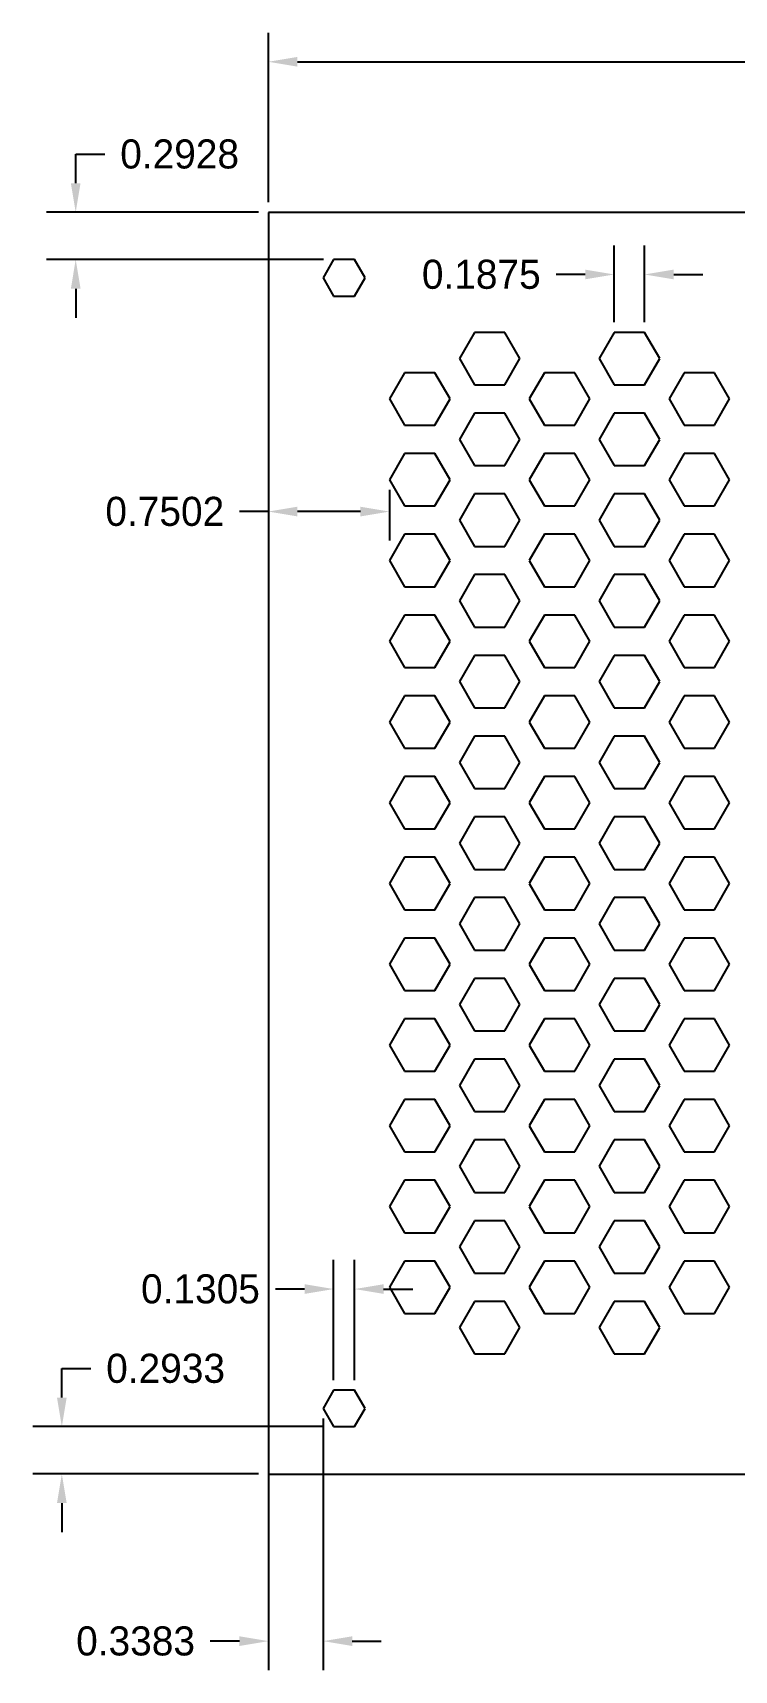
# Model space of a CAD drawing. Header units: inches. Extents: x 13.6 to 24.3, y 13.9 to 24.
# Drawn here: x 13.57 to 17.92, y 13.88 to 24.02 of the extents above; entities that cross this region are included whole.
import ezdxf

# ---------------------------------------------------------------- set-up
doc = ezdxf.new("R2010")
doc.units = ezdxf.units.IN
doc.header["$MEASUREMENT"] = 0
doc.dimstyles.get("Standard").update_dxf_attribs({"dimtxt": 0.18, "dimasz": 0.18, "dimexe": 0.18, "dimexo": 0.0625, "dimgap": 0.09, "dimtad": 0, "dimtih": 1, "dimtoh": 1, "dimdec": 4, "dimzin": 0, "dimdsep": 46, "dimtxsty": 'STANDARD', "dimcen": 0.09, "dimadec": 0, "dimazin": 0, "dimtfac": 1, "dimtdec": 4, "dimtofl": 0, "dimtmove": 0, "dimatfit": 3, "dimfxl": 1, "dimtolj": 1, "dimtzin": 0, "dimarcsym": 0})

# ---------------------------------------------------------------- blocks, each defined once
blk = doc.blocks.new('*D1')
at = {"color": 0, "linetype": 'Continuous', "lineweight": -2, "transparency": 16777216}
for p, q in [((15.031, 22.968), (15.031, 24.018)), ((22.969, 22.968), (22.969, 24.018)), ((15.211, 23.838), (18.536, 23.838)), ((22.789, 23.838), (19.464, 23.838))]:
    blk.add_line(p, q, dxfattribs=at)
at = {"color": 0, "linetype": 'Continuous', "transparency": 16777216}
for points in [[(15.211, 23.868), (15.211, 23.808), (15.031, 23.838)], [(22.789, 23.868), (22.789, 23.808), (22.969, 23.838)]]:
    blk.add_solid(points, dxfattribs=at)
at = {"layer": 'Defpoints', "color": 0, "linetype": 'Continuous', "transparency": 16777216}
for p in [(15.031, 23.838), (15.031, 22.906, -0.5), (22.969, 22.906, -0.5)]:
    blk.add_point(p, dxfattribs=at)
at = {"color": 0, "linetype": 'Continuous', "transparency": 16777216, "insert": (19, 23.838), "char_height": 0.18, "attachment_point": 5}
blk.add_mtext('\\A1;7.9375', dxfattribs=at)
blk = doc.blocks.new('*D3')
at = {"color": 0, "linetype": 'Continuous', "lineweight": -2, "transparency": 16777216}
for p, q in [((13.751, 15.567), (13.751, 15.747)), ((13.751, 15.747), (13.931, 15.747)), ((15.372, 15.387), (13.571, 15.387)), ((14.969, 15.094), (13.571, 15.094)), ((13.751, 14.914), (13.751, 14.734))]:
    blk.add_line(p, q, dxfattribs=at)
at = {"color": 0, "linetype": 'Continuous', "transparency": 16777216}
for points in [[(13.721, 15.567), (13.781, 15.567), (13.751, 15.387)], [(13.721, 14.914), (13.781, 14.914), (13.751, 15.094)]]:
    blk.add_solid(points, dxfattribs=at)
at = {"layer": 'Defpoints', "color": 0, "linetype": 'Continuous', "transparency": 16777216}
for p in [(13.751, 15.387), (15.435, 15.387, -0.5), (15.031, 15.094, -0.5)]:
    blk.add_point(p, dxfattribs=at)
at = {"color": 0, "linetype": 'Continuous', "transparency": 16777216, "insert": (14.394, 15.747), "char_height": 0.18, "attachment_point": 5}
blk.add_mtext('\\A1;0.2933', dxfattribs=at)
blk = doc.blocks.new('*D4')
at = {"color": 0, "linetype": 'Continuous', "lineweight": -2, "transparency": 16777216}
for p, q in [((13.837, 23.086), (13.837, 23.266)), ((13.837, 23.266), (14.017, 23.266)), ((14.969, 22.906), (13.657, 22.906)), ((15.372, 22.613), (13.657, 22.613)), ((13.837, 22.433), (13.837, 22.253))]:
    blk.add_line(p, q, dxfattribs=at)
at = {"color": 0, "linetype": 'Continuous', "transparency": 16777216}
for points in [[(13.807, 23.086), (13.867, 23.086), (13.837, 22.906)], [(13.807, 22.433), (13.867, 22.433), (13.837, 22.613)]]:
    blk.add_solid(points, dxfattribs=at)
at = {"layer": 'Defpoints', "color": 0, "linetype": 'Continuous', "transparency": 16777216}
for p in [(13.837, 22.906), (15.031, 22.906, -0.5), (15.435, 22.613, -0.5)]:
    blk.add_point(p, dxfattribs=at)
at = {"color": 0, "linetype": 'Continuous', "transparency": 16777216, "insert": (14.481, 23.266), "char_height": 0.18, "attachment_point": 5}
blk.add_mtext('\\A1;0.2928', dxfattribs=at)
blk = doc.blocks.new('*D5')
at = {"color": 0, "linetype": 'Continuous', "lineweight": -2, "transparency": 16777216}
for p, q in [((15.031, 15.438), (15.031, 13.879)), ((15.37, 15.438), (15.37, 13.879)), ((14.851, 14.059), (14.671, 14.059)), ((15.55, 14.059), (15.73, 14.059))]:
    blk.add_line(p, q, dxfattribs=at)
at = {"color": 0, "linetype": 'Continuous', "transparency": 16777216}
for points in [[(14.851, 14.089), (14.851, 14.029), (15.031, 14.059)], [(15.55, 14.089), (15.55, 14.029), (15.37, 14.059)]]:
    blk.add_solid(points, dxfattribs=at)
at = {"layer": 'Defpoints', "color": 0, "linetype": 'Continuous', "transparency": 16777216}
for p in [(15.031, 15.5, -0.5), (15.37, 15.5, -0.5), (15.031, 14.059)]:
    blk.add_point(p, dxfattribs=at)
at = {"color": 0, "linetype": 'Continuous', "transparency": 16777216, "insert": (14.208, 14.059), "char_height": 0.18, "attachment_point": 5}
blk.add_mtext('\\A1;0.3383', dxfattribs=at)
blk = doc.blocks.new('*D6')
at = {"color": 0, "linetype": 'Continuous', "lineweight": -2, "transparency": 16777216}
for p, q in [((15.435, 15.675), (15.435, 16.419)), ((15.565, 15.675), (15.565, 16.419)), ((15.255, 16.239), (15.075, 16.239)), ((15.745, 16.239), (15.925, 16.239))]:
    blk.add_line(p, q, dxfattribs=at)
at = {"color": 0, "linetype": 'Continuous', "transparency": 16777216}
for points in [[(15.255, 16.269), (15.255, 16.209), (15.435, 16.239)], [(15.745, 16.269), (15.745, 16.209), (15.565, 16.239)]]:
    blk.add_solid(points, dxfattribs=at)
at = {"layer": 'Defpoints', "color": 0, "linetype": 'Continuous', "transparency": 16777216}
for p in [(15.435, 16.239), (15.435, 15.613, -0.5), (15.565, 15.613, -0.5)]:
    blk.add_point(p, dxfattribs=at)
at = {"color": 0, "linetype": 'Continuous', "transparency": 16777216, "insert": (14.61, 16.239), "char_height": 0.18, "attachment_point": 5}
blk.add_mtext('\\A1;0.1305', dxfattribs=at)
blk = doc.blocks.new('*D7')
at = {"color": 0, "linetype": 'Continuous', "lineweight": -2, "transparency": 16777216}
for p, q in [((17.174, 22.225), (17.174, 22.701)), ((17.362, 22.225), (17.362, 22.701)), ((16.994, 22.521), (16.814, 22.521)), ((17.542, 22.521), (17.722, 22.521))]:
    blk.add_line(p, q, dxfattribs=at)
at = {"color": 0, "linetype": 'Continuous', "transparency": 16777216}
for points in [[(16.994, 22.551), (16.994, 22.491), (17.174, 22.521)], [(17.542, 22.551), (17.542, 22.491), (17.362, 22.521)]]:
    blk.add_solid(points, dxfattribs=at)
at = {"layer": 'Defpoints', "color": 0, "linetype": 'Continuous', "transparency": 16777216}
for p in [(17.174, 22.521), (17.174, 22.162, -0.5), (17.362, 22.162, -0.5)]:
    blk.add_point(p, dxfattribs=at)
at = {"color": 0, "linetype": 'Continuous', "transparency": 16777216, "insert": (16.35, 22.521), "char_height": 0.18, "attachment_point": 5}
blk.add_mtext('\\A1;0.1875', dxfattribs=at)
blk = doc.blocks.new('*D10')
at = {"color": 0, "linetype": 'Continuous', "lineweight": -2, "transparency": 16777216}
for p, q in [((15.031, 21.188), (15.031, 20.873)), ((15.781, 21.188), (15.781, 20.873)), ((15.031, 21.053), (14.851, 21.053)), ((15.601, 21.053), (15.211, 21.053))]:
    blk.add_line(p, q, dxfattribs=at)
at = {"color": 0, "linetype": 'Continuous', "transparency": 16777216}
for points in [[(15.211, 21.083), (15.211, 21.023), (15.031, 21.053)], [(15.601, 21.083), (15.601, 21.023), (15.781, 21.053)]]:
    blk.add_solid(points, dxfattribs=at)
at = {"layer": 'Defpoints', "color": 0, "linetype": 'Continuous', "transparency": 16777216}
for p in [(15.031, 21.25, -0.5), (15.781, 21.25, -0.5), (15.031, 21.053)]:
    blk.add_point(p, dxfattribs=at)
at = {"color": 0, "linetype": 'Continuous', "transparency": 16777216, "insert": (14.389, 21.053), "char_height": 0.18, "attachment_point": 5}
blk.add_mtext('\\A1;0.7502', dxfattribs=at)

msp = doc.modelspace()

# ---------------------------------------------------------------- linework, layer by layer
for p, q in [((15.03125, 22.90575, -0.5), (15.03125, 15.09375, -0.5)), ((22.96875, 22.90575, -0.5), (15.03125, 22.90575, -0.5)), ((15.43476, 22.613, -0.5), (15.36952, 22.5, -0.5)), ((15.56524, 22.613, -0.5), (15.43476, 22.613, -0.5)), ((15.63048, 22.5, -0.5), (15.56524, 22.613, -0.5)), ((15.36952, 22.5, -0.5), (15.43476, 22.387, -0.5)), ((15.56524, 22.387, -0.5), (15.63048, 22.5, -0.5)), ((15.43476, 22.387, -0.5), (15.56524, 22.387, -0.5)), ((16.30818, 22.16238, -0.5), (16.21443, 22, -0.5)), ((16.49568, 22.16238, -0.5), (16.30818, 22.16238, -0.5)), ((16.58943, 22, -0.5), (16.49568, 22.16238, -0.5)), ((17.1742, 22.16238, -0.5), (17.08045, 22, -0.5)), ((17.3617, 22.16238, -0.5), (17.1742, 22.16238, -0.5)), ((17.45545, 22, -0.5), (17.3617, 22.16238, -0.5)), ((15.87516, 21.91238, -0.5), (15.78141, 21.75, -0.5)), ((16.06266, 21.91238, -0.5), (15.87516, 21.91238, -0.5)), ((16.15641, 21.75, -0.5), (16.06266, 21.91238, -0.5)), ((16.21443, 22, -0.5), (16.30818, 21.83762, -0.5)), ((16.49568, 21.83762, -0.5), (16.58943, 22, -0.5)), ((16.74119, 21.91238, -0.5), (16.64744, 21.75, -0.5)), ((16.92869, 21.91238, -0.5), (16.74119, 21.91238, -0.5)), ((17.02244, 21.75, -0.5), (16.92869, 21.91238, -0.5)), ((17.08045, 22, -0.5), (17.1742, 21.83762, -0.5)), ((17.3617, 21.83762, -0.5), (17.45545, 22, -0.5)), ((17.60721, 21.91238, -0.5), (17.51346, 21.75, -0.5)), ((17.79471, 21.91238, -0.5), (17.60721, 21.91238, -0.5)), ((17.88846, 21.75, -0.5), (17.79471, 21.91238, -0.5)), ((16.30818, 21.83762, -0.5), (16.49568, 21.83762, -0.5)), ((17.1742, 21.83762, -0.5), (17.3617, 21.83762, -0.5)), ((15.78141, 21.75, -0.5), (15.87516, 21.58762, -0.5)), ((16.06266, 21.58762, -0.5), (16.15641, 21.75, -0.5)), ((16.64744, 21.75, -0.5), (16.74119, 21.58762, -0.5)), ((16.92869, 21.58762, -0.5), (17.02244, 21.75, -0.5)), ((17.51346, 21.75, -0.5), (17.60721, 21.58762, -0.5)), ((17.79471, 21.58762, -0.5), (17.88846, 21.75, -0.5)), ((16.30818, 21.66238, -0.5), (16.21443, 21.5, -0.5)), ((16.49568, 21.66238, -0.5), (16.30818, 21.66238, -0.5)), ((16.58943, 21.5, -0.5), (16.49568, 21.66238, -0.5)), ((17.1742, 21.66238, -0.5), (17.08045, 21.5, -0.5)), ((17.3617, 21.66238, -0.5), (17.1742, 21.66238, -0.5)), ((17.45545, 21.5, -0.5), (17.3617, 21.66238, -0.5)), ((15.87516, 21.58762, -0.5), (16.06266, 21.58762, -0.5)), ((16.21443, 21.5, -0.5), (16.30818, 21.33762, -0.5)), ((16.49568, 21.33762, -0.5), (16.58943, 21.5, -0.5)), ((16.74119, 21.58762, -0.5), (16.92869, 21.58762, -0.5)), ((17.08045, 21.5, -0.5), (17.1742, 21.33762, -0.5)), ((17.3617, 21.33762, -0.5), (17.45545, 21.5, -0.5)), ((17.60721, 21.58762, -0.5), (17.79471, 21.58762, -0.5)), ((15.87516, 21.41238, -0.5), (15.78141, 21.25, -0.5)), ((16.06266, 21.41238, -0.5), (15.87516, 21.41238, -0.5)), ((16.15641, 21.25, -0.5), (16.06266, 21.41238, -0.5)), ((16.74119, 21.41238, -0.5), (16.64744, 21.25, -0.5)), ((16.92869, 21.41238, -0.5), (16.74119, 21.41238, -0.5)), ((17.02244, 21.25, -0.5), (16.92869, 21.41238, -0.5)), ((17.60721, 21.41238, -0.5), (17.51346, 21.25, -0.5)), ((17.79471, 21.41238, -0.5), (17.60721, 21.41238, -0.5)), ((17.88846, 21.25, -0.5), (17.79471, 21.41238, -0.5)), ((16.30818, 21.33762, -0.5), (16.49568, 21.33762, -0.5)), ((17.1742, 21.33762, -0.5), (17.3617, 21.33762, -0.5)), ((15.78141, 21.25, -0.5), (15.87516, 21.08762, -0.5)), ((16.06266, 21.08762, -0.5), (16.15641, 21.25, -0.5)), ((16.64744, 21.25, -0.5), (16.74119, 21.08762, -0.5)), ((16.92869, 21.08762, -0.5), (17.02244, 21.25, -0.5)), ((17.51346, 21.25, -0.5), (17.60721, 21.08762, -0.5)), ((17.79471, 21.08762, -0.5), (17.88846, 21.25, -0.5)), ((16.30818, 21.16238, -0.5), (16.21443, 21, -0.5)), ((16.49568, 21.16238, -0.5), (16.30818, 21.16238, -0.5)), ((16.58943, 21, -0.5), (16.49568, 21.16238, -0.5)), ((17.1742, 21.16238, -0.5), (17.08045, 21, -0.5)), ((17.3617, 21.16238, -0.5), (17.1742, 21.16238, -0.5)), ((17.45545, 21, -0.5), (17.3617, 21.16238, -0.5)), ((15.87516, 21.08762, -0.5), (16.06266, 21.08762, -0.5)), ((16.21443, 21, -0.5), (16.30818, 20.83762, -0.5)), ((16.49568, 20.83762, -0.5), (16.58943, 21, -0.5)), ((16.74119, 21.08762, -0.5), (16.92869, 21.08762, -0.5)), ((17.08045, 21, -0.5), (17.1742, 20.83762, -0.5)), ((17.3617, 20.83762, -0.5), (17.45545, 21, -0.5)), ((17.60721, 21.08762, -0.5), (17.79471, 21.08762, -0.5)), ((15.87516, 20.91238, -0.5), (15.78141, 20.75, -0.5)), ((16.06266, 20.91238, -0.5), (15.87516, 20.91238, -0.5)), ((16.15641, 20.75, -0.5), (16.06266, 20.91238, -0.5)), ((16.74119, 20.91238, -0.5), (16.64744, 20.75, -0.5)), ((16.92869, 20.91238, -0.5), (16.74119, 20.91238, -0.5)), ((17.02244, 20.75, -0.5), (16.92869, 20.91238, -0.5)), ((17.60721, 20.91238, -0.5), (17.51346, 20.75, -0.5)), ((17.79471, 20.91238, -0.5), (17.60721, 20.91238, -0.5)), ((17.88846, 20.75, -0.5), (17.79471, 20.91238, -0.5)), ((16.30818, 20.83762, -0.5), (16.49568, 20.83762, -0.5)), ((17.1742, 20.83762, -0.5), (17.3617, 20.83762, -0.5)), ((15.78141, 20.75, -0.5), (15.87516, 20.58762, -0.5)), ((16.06266, 20.58762, -0.5), (16.15641, 20.75, -0.5)), ((16.64744, 20.75, -0.5), (16.74119, 20.58762, -0.5)), ((16.92869, 20.58762, -0.5), (17.02244, 20.75, -0.5)), ((17.51346, 20.75, -0.5), (17.60721, 20.58762, -0.5)), ((17.79471, 20.58762, -0.5), (17.88846, 20.75, -0.5)), ((15.87516, 20.58762, -0.5), (16.06266, 20.58762, -0.5)), ((16.30818, 20.66238, -0.5), (16.21443, 20.5, -0.5)), ((16.49568, 20.66238, -0.5), (16.30818, 20.66238, -0.5)), ((16.58943, 20.5, -0.5), (16.49568, 20.66238, -0.5)), ((16.74119, 20.58762, -0.5), (16.92869, 20.58762, -0.5)), ((17.1742, 20.66238, -0.5), (17.08045, 20.5, -0.5)), ((17.3617, 20.66238, -0.5), (17.1742, 20.66238, -0.5)), ((17.45545, 20.5, -0.5), (17.3617, 20.66238, -0.5)), ((17.60721, 20.58762, -0.5), (17.79471, 20.58762, -0.5)), ((16.21443, 20.5, -0.5), (16.30818, 20.33762, -0.5)), ((16.49568, 20.33762, -0.5), (16.58943, 20.5, -0.5)), ((17.08045, 20.5, -0.5), (17.1742, 20.33762, -0.5)), ((17.3617, 20.33762, -0.5), (17.45545, 20.5, -0.5)), ((15.87516, 20.41238, -0.5), (15.78141, 20.25, -0.5)), ((16.06266, 20.41238, -0.5), (15.87516, 20.41238, -0.5)), ((16.15641, 20.25, -0.5), (16.06266, 20.41238, -0.5)), ((16.74119, 20.41238, -0.5), (16.64744, 20.25, -0.5)), ((16.92869, 20.41238, -0.5), (16.74119, 20.41238, -0.5)), ((17.02244, 20.25, -0.5), (16.92869, 20.41238, -0.5)), ((17.60721, 20.41238, -0.5), (17.51346, 20.25, -0.5)), ((17.79471, 20.41238, -0.5), (17.60721, 20.41238, -0.5)), ((17.88846, 20.25, -0.5), (17.79471, 20.41238, -0.5)), ((16.30818, 20.33762, -0.5), (16.49568, 20.33762, -0.5)), ((17.1742, 20.33762, -0.5), (17.3617, 20.33762, -0.5)), ((15.78141, 20.25, -0.5), (15.87516, 20.08762, -0.5)), ((16.06266, 20.08762, -0.5), (16.15641, 20.25, -0.5)), ((16.64744, 20.25, -0.5), (16.74119, 20.08762, -0.5)), ((16.92869, 20.08762, -0.5), (17.02244, 20.25, -0.5)), ((17.51346, 20.25, -0.5), (17.60721, 20.08762, -0.5)), ((17.79471, 20.08762, -0.5), (17.88846, 20.25, -0.5)), ((15.87516, 20.08762, -0.5), (16.06266, 20.08762, -0.5)), ((16.30818, 20.16238, -0.5), (16.21443, 20, -0.5)), ((16.49568, 20.16238, -0.5), (16.30818, 20.16238, -0.5)), ((16.58943, 20, -0.5), (16.49568, 20.16238, -0.5)), ((16.74119, 20.08762, -0.5), (16.92869, 20.08762, -0.5)), ((17.1742, 20.16238, -0.5), (17.08045, 20, -0.5)), ((17.3617, 20.16238, -0.5), (17.1742, 20.16238, -0.5)), ((17.45545, 20, -0.5), (17.3617, 20.16238, -0.5)), ((17.60721, 20.08762, -0.5), (17.79471, 20.08762, -0.5)), ((16.21443, 20, -0.5), (16.30818, 19.83762, -0.5)), ((16.49568, 19.83762, -0.5), (16.58943, 20, -0.5)), ((17.08045, 20, -0.5), (17.1742, 19.83762, -0.5)), ((17.3617, 19.83762, -0.5), (17.45545, 20, -0.5)), ((15.87516, 19.91238, -0.5), (15.78141, 19.75, -0.5)), ((16.06266, 19.91238, -0.5), (15.87516, 19.91238, -0.5)), ((16.15641, 19.75, -0.5), (16.06266, 19.91238, -0.5)), ((16.74119, 19.91238, -0.5), (16.64744, 19.75, -0.5)), ((16.92869, 19.91238, -0.5), (16.74119, 19.91238, -0.5)), ((17.02244, 19.75, -0.5), (16.92869, 19.91238, -0.5)), ((17.60721, 19.91238, -0.5), (17.51346, 19.75, -0.5)), ((17.79471, 19.91238, -0.5), (17.60721, 19.91238, -0.5)), ((17.88846, 19.75, -0.5), (17.79471, 19.91238, -0.5)), ((16.30818, 19.83762, -0.5), (16.49568, 19.83762, -0.5)), ((17.1742, 19.83762, -0.5), (17.3617, 19.83762, -0.5)), ((15.78141, 19.75, -0.5), (15.87516, 19.58762, -0.5)), ((16.06266, 19.58762, -0.5), (16.15641, 19.75, -0.5)), ((16.64744, 19.75, -0.5), (16.74119, 19.58762, -0.5)), ((16.92869, 19.58762, -0.5), (17.02244, 19.75, -0.5)), ((17.51346, 19.75, -0.5), (17.60721, 19.58762, -0.5)), ((17.79471, 19.58762, -0.5), (17.88846, 19.75, -0.5)), ((15.87516, 19.58762, -0.5), (16.06266, 19.58762, -0.5)), ((16.30818, 19.66238, -0.5), (16.21443, 19.5, -0.5)), ((16.49568, 19.66238, -0.5), (16.30818, 19.66238, -0.5)), ((16.58943, 19.5, -0.5), (16.49568, 19.66238, -0.5)), ((16.74119, 19.58762, -0.5), (16.92869, 19.58762, -0.5)), ((17.1742, 19.66238, -0.5), (17.08045, 19.5, -0.5)), ((17.3617, 19.66238, -0.5), (17.1742, 19.66238, -0.5)), ((17.45545, 19.5, -0.5), (17.3617, 19.66238, -0.5)), ((17.60721, 19.58762, -0.5), (17.79471, 19.58762, -0.5)), ((16.21443, 19.5, -0.5), (16.30818, 19.33762, -0.5)), ((16.49568, 19.33762, -0.5), (16.58943, 19.5, -0.5)), ((17.08045, 19.5, -0.5), (17.1742, 19.33762, -0.5)), ((17.3617, 19.33762, -0.5), (17.45545, 19.5, -0.5)), ((15.87516, 19.41238, -0.5), (15.78141, 19.25, -0.5)), ((16.06266, 19.41238, -0.5), (15.87516, 19.41238, -0.5)), ((16.15641, 19.25, -0.5), (16.06266, 19.41238, -0.5)), ((16.74119, 19.41238, -0.5), (16.64744, 19.25, -0.5)), ((16.92869, 19.41238, -0.5), (16.74119, 19.41238, -0.5)), ((17.02244, 19.25, -0.5), (16.92869, 19.41238, -0.5)), ((17.60721, 19.41238, -0.5), (17.51346, 19.25, -0.5)), ((17.79471, 19.41238, -0.5), (17.60721, 19.41238, -0.5)), ((17.88846, 19.25, -0.5), (17.79471, 19.41238, -0.5)), ((16.30818, 19.33762, -0.5), (16.49568, 19.33762, -0.5)), ((17.1742, 19.33762, -0.5), (17.3617, 19.33762, -0.5)), ((15.78141, 19.25, -0.5), (15.87516, 19.08762, -0.5)), ((16.06266, 19.08762, -0.5), (16.15641, 19.25, -0.5)), ((16.64744, 19.25, -0.5), (16.74119, 19.08762, -0.5)), ((16.92869, 19.08762, -0.5), (17.02244, 19.25, -0.5)), ((17.51346, 19.25, -0.5), (17.60721, 19.08762, -0.5)), ((17.79471, 19.08762, -0.5), (17.88846, 19.25, -0.5)), ((15.87516, 19.08762, -0.5), (16.06266, 19.08762, -0.5)), ((16.30818, 19.16238, -0.5), (16.21443, 19, -0.5)), ((16.49568, 19.16238, -0.5), (16.30818, 19.16238, -0.5)), ((16.58943, 19, -0.5), (16.49568, 19.16238, -0.5)), ((16.74119, 19.08762, -0.5), (16.92869, 19.08762, -0.5)), ((17.1742, 19.16238, -0.5), (17.08045, 19, -0.5)), ((17.3617, 19.16238, -0.5), (17.1742, 19.16238, -0.5)), ((17.45545, 19, -0.5), (17.3617, 19.16238, -0.5)), ((17.60721, 19.08762, -0.5), (17.79471, 19.08762, -0.5)), ((16.21443, 19, -0.5), (16.30818, 18.83762, -0.5)), ((16.49568, 18.83762, -0.5), (16.58943, 19, -0.5)), ((17.08045, 19, -0.5), (17.1742, 18.83762, -0.5)), ((17.3617, 18.83762, -0.5), (17.45545, 19, -0.5)), ((15.87516, 18.91238, -0.5), (15.78141, 18.75, -0.5)), ((16.06266, 18.91238, -0.5), (15.87516, 18.91238, -0.5)), ((16.15641, 18.75, -0.5), (16.06266, 18.91238, -0.5)), ((16.74119, 18.91238, -0.5), (16.64744, 18.75, -0.5)), ((16.92869, 18.91238, -0.5), (16.74119, 18.91238, -0.5)), ((17.02244, 18.75, -0.5), (16.92869, 18.91238, -0.5)), ((17.60721, 18.91238, -0.5), (17.51346, 18.75, -0.5)), ((17.79471, 18.91238, -0.5), (17.60721, 18.91238, -0.5)), ((17.88846, 18.75, -0.5), (17.79471, 18.91238, -0.5)), ((16.30818, 18.83762, -0.5), (16.49568, 18.83762, -0.5)), ((17.1742, 18.83762, -0.5), (17.3617, 18.83762, -0.5)), ((15.78141, 18.75, -0.5), (15.87516, 18.58762, -0.5)), ((16.06266, 18.58762, -0.5), (16.15641, 18.75, -0.5)), ((16.30818, 18.66238, -0.5), (16.21443, 18.5, -0.5)), ((16.49568, 18.66238, -0.5), (16.30818, 18.66238, -0.5)), ((16.58943, 18.5, -0.5), (16.49568, 18.66238, -0.5)), ((16.64744, 18.75, -0.5), (16.74119, 18.58762, -0.5)), ((16.92869, 18.58762, -0.5), (17.02244, 18.75, -0.5)), ((17.1742, 18.66238, -0.5), (17.08045, 18.5, -0.5)), ((17.3617, 18.66238, -0.5), (17.1742, 18.66238, -0.5)), ((17.45545, 18.5, -0.5), (17.3617, 18.66238, -0.5)), ((17.51346, 18.75, -0.5), (17.60721, 18.58762, -0.5)), ((17.79471, 18.58762, -0.5), (17.88846, 18.75, -0.5)), ((15.87516, 18.58762, -0.5), (16.06266, 18.58762, -0.5)), ((16.74119, 18.58762, -0.5), (16.92869, 18.58762, -0.5)), ((17.60721, 18.58762, -0.5), (17.79471, 18.58762, -0.5)), ((16.21443, 18.5, -0.5), (16.30818, 18.33762, -0.5)), ((16.49568, 18.33762, -0.5), (16.58943, 18.5, -0.5)), ((17.08045, 18.5, -0.5), (17.1742, 18.33762, -0.5)), ((17.3617, 18.33762, -0.5), (17.45545, 18.5, -0.5)), ((15.87516, 18.41238, -0.5), (15.78141, 18.25, -0.5)), ((16.06266, 18.41238, -0.5), (15.87516, 18.41238, -0.5)), ((16.15641, 18.25, -0.5), (16.06266, 18.41238, -0.5)), ((16.74119, 18.41238, -0.5), (16.64744, 18.25, -0.5)), ((16.92869, 18.41238, -0.5), (16.74119, 18.41238, -0.5)), ((17.02244, 18.25, -0.5), (16.92869, 18.41238, -0.5)), ((17.60721, 18.41238, -0.5), (17.51346, 18.25, -0.5)), ((17.79471, 18.41238, -0.5), (17.60721, 18.41238, -0.5)), ((17.88846, 18.25, -0.5), (17.79471, 18.41238, -0.5)), ((16.30818, 18.33762, -0.5), (16.49568, 18.33762, -0.5)), ((17.1742, 18.33762, -0.5), (17.3617, 18.33762, -0.5)), ((15.78141, 18.25, -0.5), (15.87516, 18.08762, -0.5)), ((16.06266, 18.08762, -0.5), (16.15641, 18.25, -0.5)), ((16.30818, 18.16238, -0.5), (16.21443, 18, -0.5)), ((16.49568, 18.16238, -0.5), (16.30818, 18.16238, -0.5)), ((16.58943, 18, -0.5), (16.49568, 18.16238, -0.5)), ((16.64744, 18.25, -0.5), (16.74119, 18.08762, -0.5)), ((16.92869, 18.08762, -0.5), (17.02244, 18.25, -0.5)), ((17.1742, 18.16238, -0.5), (17.08045, 18, -0.5)), ((17.3617, 18.16238, -0.5), (17.1742, 18.16238, -0.5)), ((17.45545, 18, -0.5), (17.3617, 18.16238, -0.5)), ((17.51346, 18.25, -0.5), (17.60721, 18.08762, -0.5)), ((17.79471, 18.08762, -0.5), (17.88846, 18.25, -0.5)), ((15.87516, 18.08762, -0.5), (16.06266, 18.08762, -0.5)), ((16.74119, 18.08762, -0.5), (16.92869, 18.08762, -0.5)), ((17.60721, 18.08762, -0.5), (17.79471, 18.08762, -0.5)), ((16.21443, 18, -0.5), (16.30818, 17.83762, -0.5)), ((16.49568, 17.83762, -0.5), (16.58943, 18, -0.5)), ((17.08045, 18, -0.5), (17.1742, 17.83762, -0.5)), ((17.3617, 17.83762, -0.5), (17.45545, 18, -0.5)), ((15.87516, 17.91238, -0.5), (15.78141, 17.75, -0.5)), ((16.06266, 17.91238, -0.5), (15.87516, 17.91238, -0.5)), ((16.15641, 17.75, -0.5), (16.06266, 17.91238, -0.5)), ((16.74119, 17.91238, -0.5), (16.64744, 17.75, -0.5)), ((16.92869, 17.91238, -0.5), (16.74119, 17.91238, -0.5)), ((17.02244, 17.75, -0.5), (16.92869, 17.91238, -0.5)), ((17.60721, 17.91238, -0.5), (17.51346, 17.75, -0.5)), ((17.79471, 17.91238, -0.5), (17.60721, 17.91238, -0.5)), ((17.88846, 17.75, -0.5), (17.79471, 17.91238, -0.5)), ((15.78141, 17.75, -0.5), (15.87516, 17.58762, -0.5)), ((16.06266, 17.58762, -0.5), (16.15641, 17.75, -0.5)), ((16.30818, 17.83762, -0.5), (16.49568, 17.83762, -0.5)), ((16.64744, 17.75, -0.5), (16.74119, 17.58762, -0.5)), ((16.92869, 17.58762, -0.5), (17.02244, 17.75, -0.5)), ((17.1742, 17.83762, -0.5), (17.3617, 17.83762, -0.5)), ((17.51346, 17.75, -0.5), (17.60721, 17.58762, -0.5)), ((17.79471, 17.58762, -0.5), (17.88846, 17.75, -0.5)), ((16.30818, 17.66238, -0.5), (16.21443, 17.5, -0.5)), ((16.49568, 17.66238, -0.5), (16.30818, 17.66238, -0.5)), ((16.58943, 17.5, -0.5), (16.49568, 17.66238, -0.5)), ((17.1742, 17.66238, -0.5), (17.08045, 17.5, -0.5)), ((17.3617, 17.66238, -0.5), (17.1742, 17.66238, -0.5)), ((17.45545, 17.5, -0.5), (17.3617, 17.66238, -0.5)), ((15.87516, 17.58762, -0.5), (16.06266, 17.58762, -0.5)), ((16.74119, 17.58762, -0.5), (16.92869, 17.58762, -0.5)), ((17.60721, 17.58762, -0.5), (17.79471, 17.58762, -0.5)), ((16.21443, 17.5, -0.5), (16.30818, 17.33762, -0.5)), ((16.49568, 17.33762, -0.5), (16.58943, 17.5, -0.5)), ((17.08045, 17.5, -0.5), (17.1742, 17.33762, -0.5)), ((17.3617, 17.33762, -0.5), (17.45545, 17.5, -0.5)), ((15.87516, 17.41238, -0.5), (15.78141, 17.25, -0.5)), ((16.06266, 17.41238, -0.5), (15.87516, 17.41238, -0.5)), ((16.15641, 17.25, -0.5), (16.06266, 17.41238, -0.5)), ((16.74119, 17.41238, -0.5), (16.64744, 17.25, -0.5)), ((16.92869, 17.41238, -0.5), (16.74119, 17.41238, -0.5)), ((17.02244, 17.25, -0.5), (16.92869, 17.41238, -0.5)), ((17.60721, 17.41238, -0.5), (17.51346, 17.25, -0.5)), ((17.79471, 17.41238, -0.5), (17.60721, 17.41238, -0.5)), ((17.88846, 17.25, -0.5), (17.79471, 17.41238, -0.5)), ((15.78141, 17.25, -0.5), (15.87516, 17.08762, -0.5)), ((16.06266, 17.08762, -0.5), (16.15641, 17.25, -0.5)), ((16.30818, 17.33762, -0.5), (16.49568, 17.33762, -0.5)), ((16.64744, 17.25, -0.5), (16.74119, 17.08762, -0.5)), ((16.92869, 17.08762, -0.5), (17.02244, 17.25, -0.5)), ((17.1742, 17.33762, -0.5), (17.3617, 17.33762, -0.5)), ((17.51346, 17.25, -0.5), (17.60721, 17.08762, -0.5)), ((17.79471, 17.08762, -0.5), (17.88846, 17.25, -0.5)), ((16.30818, 17.16238, -0.5), (16.21443, 17, -0.5)), ((16.49568, 17.16238, -0.5), (16.30818, 17.16238, -0.5)), ((16.58943, 17, -0.5), (16.49568, 17.16238, -0.5)), ((17.1742, 17.16238, -0.5), (17.08045, 17, -0.5)), ((17.3617, 17.16238, -0.5), (17.1742, 17.16238, -0.5)), ((17.45545, 17, -0.5), (17.3617, 17.16238, -0.5)), ((15.87516, 17.08762, -0.5), (16.06266, 17.08762, -0.5)), ((16.74119, 17.08762, -0.5), (16.92869, 17.08762, -0.5)), ((17.60721, 17.08762, -0.5), (17.79471, 17.08762, -0.5)), ((16.21443, 17, -0.5), (16.30818, 16.83762, -0.5)), ((16.49568, 16.83762, -0.5), (16.58943, 17, -0.5)), ((17.08045, 17, -0.5), (17.1742, 16.83762, -0.5)), ((17.3617, 16.83762, -0.5), (17.45545, 17, -0.5)), ((15.87516, 16.91238, -0.5), (15.78141, 16.75, -0.5)), ((16.06266, 16.91238, -0.5), (15.87516, 16.91238, -0.5)), ((16.15641, 16.75, -0.5), (16.06266, 16.91238, -0.5)), ((16.30818, 16.83762, -0.5), (16.49568, 16.83762, -0.5)), ((16.74119, 16.91238, -0.5), (16.64744, 16.75, -0.5)), ((16.92869, 16.91238, -0.5), (16.74119, 16.91238, -0.5)), ((17.02244, 16.75, -0.5), (16.92869, 16.91238, -0.5)), ((17.1742, 16.83762, -0.5), (17.3617, 16.83762, -0.5)), ((17.60721, 16.91238, -0.5), (17.51346, 16.75, -0.5)), ((17.79471, 16.91238, -0.5), (17.60721, 16.91238, -0.5)), ((17.88846, 16.75, -0.5), (17.79471, 16.91238, -0.5)), ((15.78141, 16.75, -0.5), (15.87516, 16.58762, -0.5)), ((16.06266, 16.58762, -0.5), (16.15641, 16.75, -0.5)), ((16.64744, 16.75, -0.5), (16.74119, 16.58762, -0.5)), ((16.92869, 16.58762, -0.5), (17.02244, 16.75, -0.5)), ((17.51346, 16.75, -0.5), (17.60721, 16.58762, -0.5)), ((17.79471, 16.58762, -0.5), (17.88846, 16.75, -0.5)), ((16.30818, 16.66238, -0.5), (16.21443, 16.5, -0.5)), ((16.49568, 16.66238, -0.5), (16.30818, 16.66238, -0.5)), ((16.58943, 16.5, -0.5), (16.49568, 16.66238, -0.5)), ((17.1742, 16.66238, -0.5), (17.08045, 16.5, -0.5)), ((17.3617, 16.66238, -0.5), (17.1742, 16.66238, -0.5)), ((17.45545, 16.5, -0.5), (17.3617, 16.66238, -0.5)), ((15.87516, 16.58762, -0.5), (16.06266, 16.58762, -0.5)), ((16.74119, 16.58762, -0.5), (16.92869, 16.58762, -0.5)), ((17.60721, 16.58762, -0.5), (17.79471, 16.58762, -0.5)), ((16.21443, 16.5, -0.5), (16.30818, 16.33762, -0.5)), ((16.49568, 16.33762, -0.5), (16.58943, 16.5, -0.5)), ((17.08045, 16.5, -0.5), (17.1742, 16.33762, -0.5)), ((17.3617, 16.33762, -0.5), (17.45545, 16.5, -0.5)), ((15.87516, 16.41238, -0.5), (15.78141, 16.25, -0.5)), ((16.06266, 16.41238, -0.5), (15.87516, 16.41238, -0.5)), ((16.15641, 16.25, -0.5), (16.06266, 16.41238, -0.5)), ((16.30818, 16.33762, -0.5), (16.49568, 16.33762, -0.5)), ((16.74119, 16.41238, -0.5), (16.64744, 16.25, -0.5)), ((16.92869, 16.41238, -0.5), (16.74119, 16.41238, -0.5)), ((17.02244, 16.25, -0.5), (16.92869, 16.41238, -0.5)), ((17.1742, 16.33762, -0.5), (17.3617, 16.33762, -0.5)), ((17.60721, 16.41238, -0.5), (17.51346, 16.25, -0.5)), ((17.79471, 16.41238, -0.5), (17.60721, 16.41238, -0.5)), ((17.88846, 16.25, -0.5), (17.79471, 16.41238, -0.5)), ((15.78141, 16.25, -0.5), (15.87516, 16.08762, -0.5)), ((16.06266, 16.08762, -0.5), (16.15641, 16.25, -0.5)), ((16.64744, 16.25, -0.5), (16.74119, 16.08762, -0.5)), ((16.92869, 16.08762, -0.5), (17.02244, 16.25, -0.5)), ((17.51346, 16.25, -0.5), (17.60721, 16.08762, -0.5)), ((17.79471, 16.08762, -0.5), (17.88846, 16.25, -0.5)), ((16.30818, 16.16238, -0.5), (16.21443, 16, -0.5)), ((16.49568, 16.16238, -0.5), (16.30818, 16.16238, -0.5)), ((16.58943, 16, -0.5), (16.49568, 16.16238, -0.5)), ((17.1742, 16.16238, -0.5), (17.08045, 16, -0.5)), ((17.3617, 16.16238, -0.5), (17.1742, 16.16238, -0.5)), ((17.45545, 16, -0.5), (17.3617, 16.16238, -0.5)), ((15.87516, 16.08762, -0.5), (16.06266, 16.08762, -0.5)), ((16.74119, 16.08762, -0.5), (16.92869, 16.08762, -0.5)), ((17.60721, 16.08762, -0.5), (17.79471, 16.08762, -0.5)), ((16.21443, 16, -0.5), (16.30818, 15.83762, -0.5)), ((16.49568, 15.83762, -0.5), (16.58943, 16, -0.5)), ((17.08045, 16, -0.5), (17.1742, 15.83762, -0.5)), ((17.3617, 15.83762, -0.5), (17.45545, 16, -0.5)), ((16.30818, 15.83762, -0.5), (16.49568, 15.83762, -0.5)), ((17.1742, 15.83762, -0.5), (17.3617, 15.83762, -0.5)), ((15.43476, 15.613, -0.5), (15.36952, 15.5, -0.5)), ((15.56524, 15.613, -0.5), (15.43476, 15.613, -0.5)), ((15.63048, 15.5, -0.5), (15.56524, 15.613, -0.5)), ((15.36952, 15.5, -0.5), (15.43476, 15.387, -0.5)), ((15.56524, 15.387, -0.5), (15.63048, 15.5, -0.5)), ((15.43476, 15.387, -0.5), (15.56524, 15.387, -0.5)), ((15.03125, 15.09375, -0.5), (22.96875, 15.09375, -0.5))]:
    msp.add_line(p, q)

# ---------------------------------------------------------------- dimensions: what is measured, and where the dimension line sits
at = {"color": 1, "linetype": 'Continuous'}
for base, p1, p2, picture, middle in [((15.03125, 23.8377), (22.96875, 22.90575, -0.5), (15.03125, 22.90575, -0.5), '*D1', (19, 23.8377)), ((17.1742, 22.52092), (17.3617, 22.16238, -0.5), (17.1742, 22.16238, -0.5), '*D7', (16.3499, 22.52092)), ((15.03125, 21.05292), (15.78141, 21.25, -0.5), (15.03125, 21.25, -0.5), '*D10', (14.38854, 21.05292)), ((15.43476, 16.23901), (15.56524, 15.613, -0.5), (15.43476, 15.613, -0.5), '*D6', (14.61046, 16.23901)), ((15.03125, 14.05869), (15.36952, 15.5, -0.5), (15.03125, 15.5, -0.5), '*D5', (14.20762, 14.05869))]:
    dim = msp.add_linear_dim(base=base, p1=p1, p2=p2, dimstyle='Standard', dxfattribs=at)
    dim.commit()
    dim.dimension.update_dxf_attribs({"geometry": picture, "text_midpoint": middle})
for base, p1, p2, angle, picture, middle in [((13.8366948687, 22.90575), (15.4347594196, 22.613, -0.5), (15.03125, 22.90575, -0.5), 270, '*D4', (14.4805079656, 23.26575)), ((13.7507388548, 15.387), (15.03125, 15.09375, -0.5), (15.4347594196, 15.387, -0.5), 90, '*D3', (14.3943677771, 15.747))]:
    dim = msp.add_linear_dim(base=base, p1=p1, p2=p2, angle=angle, dimstyle='Standard', dxfattribs=at)
    dim.commit()
    dim.dimension.update_dxf_attribs({"geometry": picture, "text_midpoint": middle})

doc.saveas('drawing.dxf')
